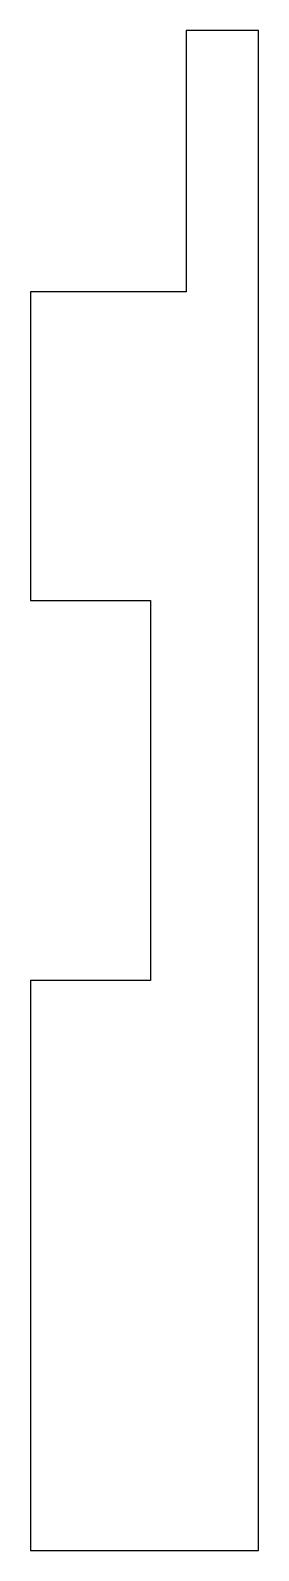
# Model space of a CAD drawing. Header units: metres. Extents: x -12 to 4, y -50 to 50.
import ezdxf

# ---------------------------------------------------------------- set-up
doc = ezdxf.new("R2010")
doc.units = ezdxf.units.M

msp = doc.modelspace()

# ---------------------------------------------------------------- linework, layer by layer
for p, q in [((3.5, 50), (-1.25, 50)), ((-1.25, 50), (-1.25, 32.8)), ((3.5, -50), (3.5, 50)), ((-1.25, 32.8), (-11.5, 32.8)), ((-11.5, 32.8), (-11.5, 12.5)), ((-11.5, 12.5), (-3.59999, 12.5)), ((-3.59999, 12.5), (-3.59999, -12.5)), ((-3.59999, -12.5), (-11.5, -12.5)), ((-11.5, -12.5), (-11.5, -50)), ((-11.5, -50), (3.5, -50))]:
    msp.add_line(p, q)

doc.saveas('drawing.dxf')
